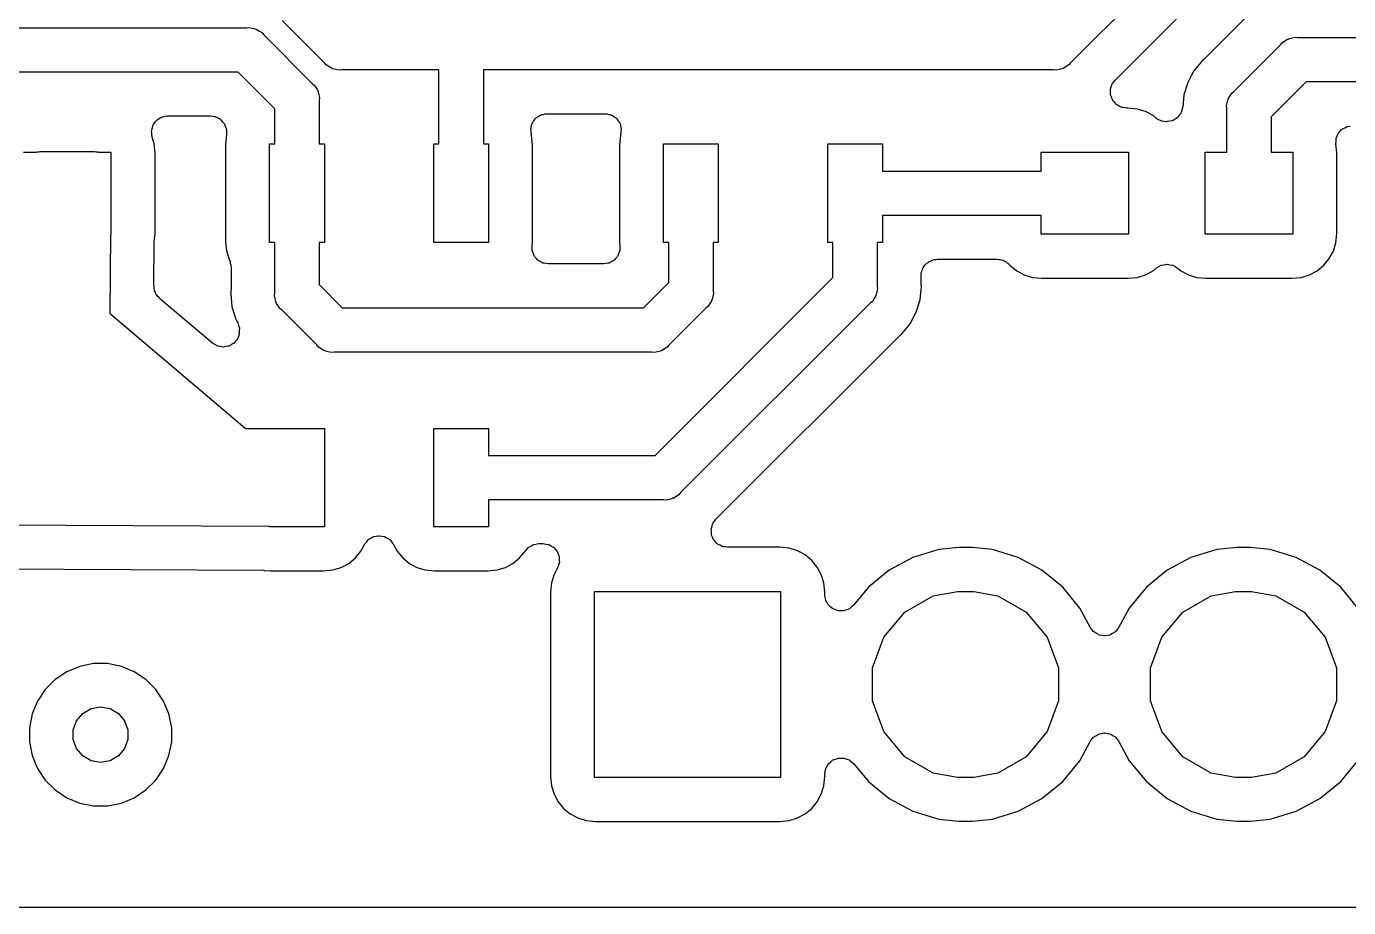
# Model space of a CAD drawing. Extents: x 91 to 190.2, y -113.9 to -59.9.
# Drawn here: x 109.03 to 121.11, y -113.13 to -105.08 of the extents above; entities that cross this region are included whole.
import ezdxf

# ---------------------------------------------------------------- set-up
doc = ezdxf.new("R2010")
doc.units = 0
doc.header["$MEASUREMENT"] = 0
doc.layers.add('BLACK', color=7, linetype='CONTINUOUS')

msp = doc.modelspace()

# ---------------------------------------------------------------- linework, layer by layer
at = {"layer": 'BLACK', "linetype": 'CONTINUOUS'}
for p, q in [((120.619, -103.358), (118.57, -105.407)), ((118.977, -105.566), (120.741, -103.802)), ((120.186, -104.98), (119.8, -105.366)), ((108.103, -105.087), (111.038, -105.087)), ((111.038, -105.087), (111.064, -105.084)), ((111.064, -105.084), (111.09, -105.091)), ((111.09, -105.091), (111.117, -105.096)), ((111.117, -105.096), (111.125, -105.101)), ((111.125, -105.101), (111.134, -105.103)), ((111.134, -105.103), (111.156, -105.118)), ((111.75, -105.407), (111.363, -105.02)), ((111.156, -105.118), (111.179, -105.132)), ((111.179, -105.132), (111.196, -105.153)), ((111.196, -105.153), (111.637, -105.594)), ((120.489, -105.243), (120.506, -105.222)), ((120.506, -105.222), (120.529, -105.208)), ((120.529, -105.208), (120.551, -105.193)), ((120.551, -105.193), (120.56, -105.191)), ((120.56, -105.191), (120.568, -105.186)), ((120.568, -105.186), (120.595, -105.181)), ((120.595, -105.181), (120.621, -105.174)), ((120.621, -105.174), (120.647, -105.177)), ((120.647, -105.177), (121.717, -105.177)), ((120.063, -105.669), (120.489, -105.243)), ((111.767, -105.428), (111.75, -105.407)), ((111.791, -105.442), (111.767, -105.428)), ((111.813, -105.457), (111.791, -105.442)), ((111.822, -105.459), (111.813, -105.457)), ((111.829, -105.464), (111.822, -105.459)), ((111.856, -105.469), (111.829, -105.464)), ((111.882, -105.476), (111.856, -105.469)), ((111.909, -105.473), (111.882, -105.476)), ((112.797, -105.473), (111.909, -105.473)), ((112.797, -105.761), (112.797, -105.473)), ((118.411, -105.473), (113.203, -105.473)), ((113.203, -105.473), (113.203, -106.15)), ((118.438, -105.476), (118.411, -105.473)), ((118.464, -105.469), (118.438, -105.476)), ((118.491, -105.464), (118.464, -105.469)), ((118.498, -105.459), (118.491, -105.464)), ((118.507, -105.457), (118.498, -105.459)), ((118.529, -105.442), (118.507, -105.457)), ((118.553, -105.428), (118.529, -105.442)), ((118.57, -105.407), (118.553, -105.428)), ((119.771, -105.39), (119.696, -105.482)), ((119.789, -105.376), (119.771, -105.39)), ((119.794, -105.37), (119.789, -105.376)), ((119.8, -105.366), (119.794, -105.37)), ((110.962, -105.493), (108.103, -105.493)), ((111.297, -105.828), (110.962, -105.493)), ((111.637, -105.594), (111.658, -105.611)), ((118.951, -105.604), (118.953, -105.597)), ((118.953, -105.597), (118.966, -105.582)), ((118.966, -105.582), (118.977, -105.566)), ((119.64, -105.587), (119.606, -105.7)), ((119.672, -105.527), (119.64, -105.587)), ((119.696, -105.482), (119.672, -105.527)), ((119.672, -105.527), (119.672, -105.527)), ((120.723, -105.583), (120.403, -105.903)), ((121.717, -105.583), (120.723, -105.583)), ((111.658, -105.611), (111.672, -105.634)), ((111.672, -105.634), (111.687, -105.656)), ((111.687, -105.656), (111.689, -105.665)), ((111.689, -105.665), (111.694, -105.673)), ((111.694, -105.673), (111.699, -105.7)), ((111.699, -105.7), (111.706, -105.726)), ((118.933, -105.659), (118.935, -105.653)), ((118.935, -105.679), (118.933, -105.659)), ((118.935, -105.646), (118.942, -105.628)), ((118.935, -105.653), (118.935, -105.646)), ((118.935, -105.698), (118.935, -105.679)), ((118.937, -105.705), (118.935, -105.698)), ((118.938, -105.711), (118.937, -105.705)), ((118.946, -105.729), (118.938, -105.711)), ((118.942, -105.628), (118.947, -105.609)), ((118.947, -105.609), (118.951, -105.604)), ((119.606, -105.7), (119.595, -105.812)), ((120.013, -105.731), (120.028, -105.709)), ((120.028, -105.709), (120.042, -105.686)), ((120.042, -105.686), (120.063, -105.669)), ((111.297, -106.15), (111.297, -105.828)), ((111.706, -105.726), (111.703, -105.752)), ((111.703, -105.752), (111.703, -106.15)), ((112.797, -106.15), (112.797, -105.761)), ((112.797, -105.761), (112.797, -105.761)), ((118.953, -105.747), (118.946, -105.729)), ((118.957, -105.752), (118.953, -105.747)), ((118.96, -105.758), (118.957, -105.752)), ((118.974, -105.772), (118.96, -105.758)), ((118.986, -105.787), (118.974, -105.772)), ((118.992, -105.791), (118.986, -105.787)), ((118.997, -105.795), (118.992, -105.791)), ((119.015, -105.803), (118.997, -105.795)), ((119.032, -105.813), (119.015, -105.803)), ((119.038, -105.814), (119.032, -105.813)), ((119.044, -105.817), (119.038, -105.814)), ((119.064, -105.819), (119.044, -105.817)), ((119.083, -105.822), (119.064, -105.819)), ((119.093, -105.822), (119.083, -105.822)), ((119.178, -105.831), (119.093, -105.822)), ((119.254, -105.854), (119.178, -105.831)), ((119.586, -105.841), (119.581, -105.862)), ((119.593, -105.821), (119.586, -105.841)), ((119.595, -105.812), (119.593, -105.816)), ((119.593, -105.816), (119.593, -105.821)), ((119.994, -105.801), (120.001, -105.775)), ((119.997, -105.827), (119.994, -105.801)), ((119.997, -106.225), (119.997, -105.827)), ((120.001, -105.775), (120.006, -105.748)), ((120.006, -105.748), (120.011, -105.74)), ((120.011, -105.74), (120.013, -105.731)), ((110.19, -105.968), (110.201, -105.955)), ((110.201, -105.955), (110.21, -105.941)), ((110.21, -105.941), (110.217, -105.935)), ((110.217, -105.935), (110.223, -105.928)), ((110.223, -105.928), (110.238, -105.92)), ((110.238, -105.92), (110.252, -105.909)), ((110.252, -105.909), (110.26, -105.907)), ((110.26, -105.907), (110.268, -105.902)), ((110.268, -105.902), (110.285, -105.899)), ((110.285, -105.899), (110.302, -105.894)), ((110.302, -105.894), (110.311, -105.895)), ((110.311, -105.895), (110.32, -105.893)), ((110.32, -105.893), (110.708, -105.893)), ((110.708, -105.893), (110.728, -105.897)), ((110.728, -105.897), (110.748, -105.899)), ((110.748, -105.899), (110.753, -105.901)), ((110.753, -105.901), (110.759, -105.902)), ((110.759, -105.902), (110.777, -105.912)), ((110.777, -105.912), (110.795, -105.921)), ((110.795, -105.921), (110.799, -105.925)), ((110.799, -105.925), (110.804, -105.928)), ((110.804, -105.928), (110.817, -105.944)), ((110.817, -105.944), (110.832, -105.959)), ((110.832, -105.959), (110.834, -105.964)), ((113.648, -105.964), (113.653, -105.957)), ((113.653, -105.957), (113.656, -105.948)), ((113.656, -105.948), (113.667, -105.935)), ((113.667, -105.935), (113.677, -105.921)), ((113.677, -105.921), (113.684, -105.915)), ((113.684, -105.915), (113.69, -105.908)), ((113.69, -105.908), (113.705, -105.9)), ((113.705, -105.9), (113.718, -105.889)), ((113.718, -105.889), (113.727, -105.887)), ((113.727, -105.887), (113.735, -105.882)), ((113.735, -105.882), (113.752, -105.879)), ((113.752, -105.879), (113.768, -105.874)), ((113.768, -105.874), (113.777, -105.875)), ((113.777, -105.875), (113.786, -105.873)), ((113.786, -105.873), (114.314, -105.873)), ((114.314, -105.873), (114.323, -105.875)), ((114.323, -105.875), (114.332, -105.874)), ((114.332, -105.874), (114.348, -105.879)), ((114.348, -105.879), (114.365, -105.882)), ((114.365, -105.882), (114.373, -105.887)), ((114.373, -105.887), (114.382, -105.889)), ((114.382, -105.889), (114.395, -105.9)), ((114.395, -105.9), (114.41, -105.908)), ((114.41, -105.908), (114.416, -105.915)), ((114.416, -105.915), (114.423, -105.921)), ((114.423, -105.921), (114.433, -105.935)), ((114.433, -105.935), (114.444, -105.948)), ((114.444, -105.948), (114.447, -105.957)), ((114.447, -105.957), (114.452, -105.964)), ((119.323, -105.891), (119.254, -105.854)), ((119.35, -105.913), (119.323, -105.891)), ((119.354, -105.915), (119.35, -105.913)), ((119.358, -105.919), (119.354, -105.915)), ((119.377, -105.928), (119.358, -105.919)), ((119.396, -105.938), (119.377, -105.928)), ((119.4, -105.939), (119.396, -105.938)), ((119.405, -105.941), (119.4, -105.939)), ((119.426, -105.943), (119.405, -105.941)), ((119.447, -105.947), (119.426, -105.943)), ((119.452, -105.946), (119.447, -105.947)), ((119.457, -105.946), (119.452, -105.946)), ((119.477, -105.941), (119.457, -105.946)), ((119.498, -105.937), (119.477, -105.941)), ((119.502, -105.935), (119.498, -105.937)), ((119.507, -105.934), (119.502, -105.935)), ((119.525, -105.922), (119.507, -105.934)), ((119.543, -105.911), (119.525, -105.922)), ((119.546, -105.907), (119.543, -105.911)), ((119.55, -105.904), (119.546, -105.907)), ((119.563, -105.887), (119.55, -105.904)), ((119.576, -105.87), (119.563, -105.887)), ((119.578, -105.866), (119.576, -105.87)), ((119.581, -105.862), (119.578, -105.866)), ((120.403, -105.903), (120.403, -106.225)), ((110.17, -106.035), (110.172, -106.026)), ((110.172, -106.052), (110.17, -106.035)), ((110.172, -106.017), (110.178, -106.001)), ((110.172, -106.026), (110.172, -106.017)), ((110.172, -106.069), (110.172, -106.052)), ((110.175, -106.078), (110.172, -106.069)), ((110.176, -106.087), (110.175, -106.078)), ((110.178, -106.001), (110.182, -105.984)), ((110.182, -105.984), (110.187, -105.977)), ((110.187, -105.977), (110.19, -105.968)), ((110.834, -105.964), (110.838, -105.968)), ((110.838, -105.968), (110.845, -105.987)), ((110.845, -105.987), (110.853, -106.006)), ((110.857, -106.058), (110.847, -106.157)), ((110.853, -106.006), (110.854, -106.012)), ((110.854, -106.012), (110.856, -106.017)), ((110.856, -106.017), (110.856, -106.038)), ((110.856, -106.038), (110.857, -106.058)), ((113.637, -106.015), (113.639, -106.006)), ((113.639, -106.032), (113.637, -106.015)), ((113.639, -105.997), (113.644, -105.981)), ((113.639, -106.006), (113.639, -105.997)), ((113.639, -106.049), (113.639, -106.032)), ((113.642, -106.058), (113.639, -106.049)), ((113.643, -106.067), (113.642, -106.058)), ((113.644, -106.072), (113.643, -106.067)), ((113.644, -105.981), (113.648, -105.964)), ((113.653, -106.157), (113.644, -106.072)), ((114.456, -106.072), (114.447, -106.157)), ((114.452, -105.964), (114.456, -105.981)), ((114.456, -105.981), (114.461, -105.997)), ((114.457, -106.067), (114.456, -106.072)), ((114.458, -106.058), (114.457, -106.067)), ((114.461, -106.049), (114.458, -106.058)), ((114.461, -105.997), (114.461, -106.006)), ((114.461, -106.006), (114.463, -106.015)), ((114.463, -106.015), (114.461, -106.032)), ((114.461, -106.032), (114.461, -106.049)), ((120.998, -106.096), (121.007, -106.077)), ((121.007, -106.077), (121.014, -106.058)), ((121.014, -106.058), (121.017, -106.054)), ((121.017, -106.054), (121.02, -106.049)), ((121.02, -106.049), (121.034, -106.034)), ((121.034, -106.034), (121.047, -106.018)), ((121.047, -106.018), (121.052, -106.015)), ((121.052, -106.015), (121.056, -106.011)), ((121.056, -106.011), (121.075, -106.002)), ((121.075, -106.002), (121.092, -105.992)), ((121.092, -105.992), (121.098, -105.991)), ((121.098, -105.991), (121.103, -105.989)), ((121.103, -105.989), (121.124, -105.987)), ((110.194, -106.147), (110.176, -106.087)), ((110.203, -106.232), (110.194, -106.147)), ((110.847, -106.157), (110.847, -107.043)), ((111.25, -107.05), (111.25, -106.15)), ((111.25, -106.15), (111.297, -106.15)), ((111.703, -106.15), (111.75, -106.15)), ((111.75, -106.15), (111.75, -107.05)), ((112.75, -107.05), (112.75, -106.15)), ((112.75, -106.15), (112.797, -106.15)), ((113.203, -106.15), (113.25, -106.15)), ((113.25, -106.15), (113.25, -107.05)), ((113.653, -107.043), (113.653, -106.157)), ((114.447, -106.157), (114.447, -107.043)), ((114.85, -107.05), (114.85, -106.15)), ((114.85, -106.15), (115.35, -106.15)), ((115.35, -106.15), (115.35, -107.05)), ((116.35, -107.05), (116.35, -106.15)), ((116.35, -106.15), (116.85, -106.15)), ((116.85, -106.15), (116.85, -106.397)), ((120.994, -106.148), (120.996, -106.128)), ((121.003, -106.232), (120.994, -106.148)), ((120.996, -106.107), (120.998, -106.102)), ((120.996, -106.128), (120.996, -106.107)), ((120.998, -106.102), (120.998, -106.096)), ((109, -106.225), (109.116, -106.225)), ((109.116, -106.225), (109.124, -106.222)), ((109.124, -106.222), (109.137, -106.222)), ((109.137, -106.222), (109.15, -106.22)), ((109.15, -106.22), (109.649, -106.22)), ((109.649, -106.22), (109.662, -106.222)), ((109.662, -106.222), (109.676, -106.222)), ((109.676, -106.222), (109.683, -106.225)), ((109.683, -106.225), (109.8, -106.225)), ((109.8, -106.225), (109.8, -106.975)), ((110.203, -106.968), (110.203, -106.232)), ((118.3, -106.397), (118.3, -106.225)), ((118.3, -106.225), (119.1, -106.225)), ((119.1, -106.225), (119.1, -106.975)), ((119.8, -106.975), (119.8, -106.225)), ((119.8, -106.225), (119.997, -106.225)), ((120.403, -106.225), (120.6, -106.225)), ((120.6, -106.225), (120.6, -106.975)), ((121.003, -106.968), (121.003, -106.232)), ((116.85, -106.397), (118.3, -106.397)), ((118.3, -106.803), (116.85, -106.803)), ((116.85, -106.803), (116.85, -107.05)), ((118.3, -106.975), (118.3, -106.803)), ((109.795, -106.975), (109.79, -107.693)), ((109.8, -106.975), (109.795, -106.975)), ((110.195, -107.045), (110.203, -106.968)), ((110.196, -107.052), (110.195, -107.045)), ((110.847, -107.043), (110.856, -107.128)), ((111.297, -107.05), (111.25, -107.05)), ((111.297, -107.511), (111.297, -107.05)), ((111.75, -107.05), (111.703, -107.05)), ((111.703, -107.05), (111.703, -107.436)), ((113.25, -107.05), (112.75, -107.05)), ((113.649, -107.082), (113.653, -107.043)), ((114.447, -107.043), (114.451, -107.082)), ((114.897, -107.05), (114.85, -107.05)), ((114.897, -107.416), (114.897, -107.05)), ((115.35, -107.05), (115.303, -107.05)), ((115.303, -107.05), (115.303, -107.491)), ((116.397, -107.05), (116.35, -107.05)), ((116.397, -107.372), (116.397, -107.05)), ((116.85, -107.05), (116.803, -107.05)), ((116.803, -107.05), (116.803, -107.448)), ((119.1, -106.975), (118.3, -106.975)), ((120.6, -106.975), (119.8, -106.975)), ((120.994, -107.053), (121.003, -106.968)), ((110.192, -107.445), (110.194, -107.058)), ((110.194, -107.058), (110.196, -107.052)), ((110.856, -107.128), (110.879, -107.204)), ((113.65, -107.102), (113.649, -107.082)), ((113.65, -107.123), (113.65, -107.102)), ((113.652, -107.128), (113.65, -107.123)), ((113.653, -107.134), (113.652, -107.128)), ((113.661, -107.153), (113.653, -107.134)), ((113.668, -107.172), (113.661, -107.153)), ((114.439, -107.153), (114.432, -107.172)), ((114.447, -107.134), (114.439, -107.153)), ((114.448, -107.128), (114.447, -107.134)), ((114.45, -107.123), (114.448, -107.128)), ((114.451, -107.082), (114.45, -107.102)), ((114.45, -107.102), (114.45, -107.123)), ((120.934, -107.198), (120.971, -107.129)), ((120.971, -107.129), (120.994, -107.053)), ((110.879, -107.204), (110.879, -107.205)), ((110.879, -107.205), (110.882, -107.215)), ((110.882, -107.215), (110.888, -107.224)), ((110.888, -107.224), (110.89, -107.239)), ((110.89, -107.239), (110.895, -107.254)), ((110.895, -107.254), (110.895, -107.265)), ((110.895, -107.265), (110.897, -107.275)), ((110.897, -107.275), (110.897, -107.483)), ((113.672, -107.176), (113.668, -107.172)), ((113.674, -107.181), (113.672, -107.176)), ((113.689, -107.196), (113.674, -107.181)), ((113.702, -107.212), (113.689, -107.196)), ((113.707, -107.215), (113.702, -107.212)), ((113.711, -107.219), (113.707, -107.215)), ((113.729, -107.228), (113.711, -107.219)), ((113.747, -107.238), (113.729, -107.228)), ((113.752, -107.239), (113.747, -107.238)), ((113.758, -107.241), (113.752, -107.239)), ((113.778, -107.243), (113.758, -107.241)), ((113.798, -107.247), (113.778, -107.243)), ((114.302, -107.247), (113.798, -107.247)), ((114.322, -107.243), (114.302, -107.247)), ((114.342, -107.241), (114.322, -107.243)), ((114.348, -107.239), (114.342, -107.241)), ((114.353, -107.238), (114.348, -107.239)), ((114.371, -107.228), (114.353, -107.238)), ((114.389, -107.219), (114.371, -107.228)), ((114.393, -107.215), (114.389, -107.219)), ((114.398, -107.212), (114.393, -107.215)), ((114.411, -107.196), (114.398, -107.212)), ((114.426, -107.181), (114.411, -107.196)), ((114.428, -107.176), (114.426, -107.181)), ((114.432, -107.172), (114.428, -107.176)), ((117.212, -107.302), (117.219, -107.291)), ((117.219, -107.291), (117.223, -107.278)), ((117.223, -107.278), (117.232, -107.268)), ((117.232, -107.268), (117.238, -107.257)), ((117.238, -107.257), (117.248, -107.248)), ((117.248, -107.248), (117.257, -107.238)), ((117.257, -107.238), (117.268, -107.232)), ((117.268, -107.232), (117.278, -107.223)), ((117.278, -107.223), (117.291, -107.219)), ((117.291, -107.219), (117.302, -107.212)), ((117.302, -107.212), (117.315, -107.21)), ((117.315, -107.21), (117.327, -107.205)), ((117.327, -107.205), (117.34, -107.205)), ((117.34, -107.205), (117.353, -107.203)), ((117.353, -107.203), (117.899, -107.203)), ((117.899, -107.203), (117.913, -107.206)), ((117.913, -107.206), (117.927, -107.206)), ((117.927, -107.206), (117.938, -107.21)), ((117.938, -107.21), (117.95, -107.212)), ((117.95, -107.212), (117.962, -107.219)), ((117.962, -107.219), (117.975, -107.224)), ((117.975, -107.224), (117.985, -107.232)), ((117.985, -107.232), (117.995, -107.238)), ((117.995, -107.238), (118.004, -107.249)), ((118.004, -107.249), (118.015, -107.258)), ((118.015, -107.258), (118.016, -107.259)), ((118.016, -107.259), (118.077, -107.309)), ((119.323, -107.309), (119.355, -107.283)), ((119.355, -107.283), (119.376, -107.271)), ((119.376, -107.271), (119.397, -107.259)), ((119.397, -107.259), (119.399, -107.259)), ((119.399, -107.259), (119.4, -107.258)), ((119.4, -107.258), (119.424, -107.254)), ((119.424, -107.254), (119.448, -107.249)), ((119.448, -107.249), (119.45, -107.25)), ((119.45, -107.25), (119.452, -107.249)), ((119.452, -107.249), (119.476, -107.254)), ((119.476, -107.254), (119.5, -107.258)), ((119.5, -107.258), (119.501, -107.259)), ((119.501, -107.259), (119.503, -107.259)), ((119.503, -107.259), (119.524, -107.271)), ((119.524, -107.271), (119.545, -107.283)), ((119.545, -107.283), (119.577, -107.309)), ((120.823, -107.309), (120.884, -107.259)), ((120.884, -107.259), (120.934, -107.198)), ((114.772, -108.997), (116.397, -107.372)), ((117.203, -107.353), (117.205, -107.34)), ((117.203, -107.419), (117.203, -107.353)), ((117.205, -107.327), (117.21, -107.315)), ((117.205, -107.34), (117.205, -107.327)), ((117.21, -107.315), (117.212, -107.302)), ((118.077, -107.309), (118.146, -107.346)), ((118.146, -107.346), (118.222, -107.369)), ((118.222, -107.369), (118.307, -107.378)), ((118.307, -107.378), (119.093, -107.378)), ((119.093, -107.378), (119.178, -107.369)), ((119.178, -107.369), (119.254, -107.346)), ((119.254, -107.346), (119.323, -107.309)), ((119.577, -107.309), (119.646, -107.346)), ((119.646, -107.346), (119.722, -107.369)), ((119.722, -107.369), (119.807, -107.378)), ((119.807, -107.378), (120.593, -107.378)), ((120.593, -107.378), (120.678, -107.369)), ((120.678, -107.369), (120.754, -107.346)), ((120.754, -107.346), (120.823, -107.309)), ((110.194, -107.459), (110.192, -107.445)), ((110.194, -107.472), (110.194, -107.459)), ((110.198, -107.484), (110.194, -107.472)), ((110.2, -107.497), (110.198, -107.484)), ((110.207, -107.508), (110.2, -107.497)), ((110.211, -107.521), (110.207, -107.508)), ((110.22, -107.531), (110.211, -107.521)), ((110.226, -107.542), (110.22, -107.531)), ((110.896, -107.498), (110.894, -107.52)), ((110.894, -107.52), (110.906, -107.638)), ((110.897, -107.483), (110.896, -107.49)), ((110.896, -107.49), (110.896, -107.498)), ((111.294, -107.538), (111.297, -107.511)), ((111.703, -107.436), (111.914, -107.647)), ((114.666, -107.647), (114.897, -107.416)), ((115.306, -107.518), (115.299, -107.544)), ((115.303, -107.491), (115.306, -107.518)), ((116.794, -107.527), (116.789, -107.535)), ((116.799, -107.5), (116.794, -107.527)), ((116.806, -107.474), (116.799, -107.5)), ((116.803, -107.448), (116.806, -107.474)), ((117.194, -107.575), (117.204, -107.479)), ((117.204, -107.427), (117.203, -107.419)), ((117.204, -107.434), (117.204, -107.427)), ((117.206, -107.456), (117.204, -107.434)), ((117.204, -107.479), (117.206, -107.456)), ((110.236, -107.551), (110.226, -107.542)), ((110.245, -107.561), (110.236, -107.551)), ((110.729, -107.971), (110.245, -107.561)), ((110.906, -107.638), (110.94, -107.752)), ((111.301, -107.564), (111.294, -107.538)), ((111.306, -107.591), (111.301, -107.564)), ((111.311, -107.598), (111.306, -107.591)), ((111.313, -107.607), (111.311, -107.598)), ((111.328, -107.629), (111.313, -107.607)), ((111.342, -107.653), (111.328, -107.629)), ((111.363, -107.67), (111.342, -107.653)), ((111.914, -107.647), (114.666, -107.647)), ((115.237, -107.65), (114.9, -107.987)), ((116.737, -107.606), (115.006, -109.337)), ((115.258, -107.633), (115.237, -107.65)), ((115.272, -107.609), (115.258, -107.633)), ((115.287, -107.587), (115.272, -107.609)), ((115.289, -107.578), (115.287, -107.587)), ((115.294, -107.571), (115.289, -107.578)), ((115.299, -107.544), (115.294, -107.571)), ((116.758, -107.589), (116.737, -107.606)), ((116.772, -107.566), (116.758, -107.589)), ((116.787, -107.544), (116.772, -107.566)), ((116.789, -107.535), (116.787, -107.544)), ((117.16, -107.688), (117.194, -107.575)), ((109.79, -107.693), (109.791, -107.698)), ((109.791, -107.698), (109.798, -107.707)), ((109.798, -107.707), (111.024, -108.745)), ((110.94, -107.752), (110.947, -107.764)), ((110.947, -107.764), (110.958, -107.786)), ((111.68, -107.987), (111.363, -107.67)), ((117.104, -107.793), (117.16, -107.688)), ((110.958, -107.786), (110.965, -107.808)), ((110.973, -107.887), (110.964, -107.909)), ((110.965, -107.808), (110.974, -107.831)), ((110.974, -107.835), (110.973, -107.859)), ((110.973, -107.859), (110.973, -107.883)), ((110.973, -107.883), (110.973, -107.885)), ((110.973, -107.885), (110.973, -107.887)), ((110.974, -107.831), (110.974, -107.833)), ((110.974, -107.833), (110.974, -107.835)), ((117.011, -107.899), (117.029, -107.885)), ((117.029, -107.885), (117.104, -107.793)), ((110.749, -107.983), (110.729, -107.971)), ((110.77, -107.996), (110.749, -107.983)), ((110.772, -107.996), (110.77, -107.996)), ((110.774, -107.997), (110.772, -107.996)), ((110.797, -108.001), (110.774, -107.997)), ((110.821, -108.006), (110.797, -108.001)), ((110.823, -108.006), (110.821, -108.006)), ((110.825, -108.006), (110.823, -108.006)), ((110.849, -108.002), (110.825, -108.006)), ((110.872, -107.999), (110.849, -108.002)), ((110.874, -107.998), (110.872, -107.999)), ((110.876, -107.998), (110.874, -107.998)), ((110.897, -107.986), (110.876, -107.998)), ((110.918, -107.974), (110.897, -107.986)), ((110.92, -107.973), (110.918, -107.974)), ((110.922, -107.972), (110.92, -107.973)), ((110.937, -107.953), (110.922, -107.972)), ((110.953, -107.936), (110.937, -107.953)), ((110.954, -107.934), (110.953, -107.936)), ((110.955, -107.932), (110.954, -107.934)), ((110.964, -107.909), (110.955, -107.932)), ((111.697, -108.008), (111.68, -107.987)), ((111.721, -108.022), (111.697, -108.008)), ((114.883, -108.008), (114.859, -108.022)), ((114.9, -107.987), (114.883, -108.008)), ((115.328, -109.581), (117, -107.909)), ((117, -107.909), (117.006, -107.905)), ((117.006, -107.905), (117.011, -107.899)), ((111.743, -108.037), (111.721, -108.022)), ((111.752, -108.039), (111.743, -108.037)), ((111.759, -108.044), (111.752, -108.039)), ((111.786, -108.049), (111.759, -108.044)), ((111.812, -108.056), (111.786, -108.049)), ((111.839, -108.053), (111.812, -108.056)), ((114.741, -108.053), (111.839, -108.053)), ((114.768, -108.056), (114.741, -108.053)), ((114.794, -108.049), (114.768, -108.056)), ((114.821, -108.044), (114.794, -108.049)), ((114.828, -108.039), (114.821, -108.044)), ((114.837, -108.037), (114.828, -108.039)), ((114.859, -108.022), (114.837, -108.037)), ((111.024, -108.745), (111.03, -108.749)), ((111.03, -108.749), (111.033, -108.75)), ((111.033, -108.75), (111.034, -108.75)), ((111.034, -108.75), (111.75, -108.75)), ((111.75, -108.75), (111.75, -109.65)), ((112.75, -109.65), (112.75, -108.75)), ((112.75, -108.75), (113.25, -108.75)), ((113.25, -108.75), (113.25, -108.997)), ((113.25, -108.997), (114.772, -108.997)), ((115.006, -109.337), (114.989, -109.358)), ((114.848, -109.403), (113.25, -109.403)), ((113.25, -109.403), (113.25, -109.65)), ((114.874, -109.406), (114.848, -109.403)), ((114.9, -109.399), (114.874, -109.406)), ((114.927, -109.394), (114.9, -109.399)), ((114.935, -109.389), (114.927, -109.394)), ((114.944, -109.387), (114.935, -109.389)), ((114.966, -109.372), (114.944, -109.387)), ((114.989, -109.358), (114.966, -109.372)), ((115.317, -109.597), (115.328, -109.581)), ((111.25, -109.647), (107.352, -109.626)), ((111.25, -109.65), (111.25, -109.647)), ((111.75, -109.65), (111.25, -109.65)), ((113.25, -109.65), (112.75, -109.65)), ((115.285, -109.674), (115.287, -109.668)), ((115.287, -109.694), (115.285, -109.674)), ((115.287, -109.661), (115.293, -109.643)), ((115.287, -109.668), (115.287, -109.661)), ((115.287, -109.713), (115.287, -109.694)), ((115.293, -109.643), (115.298, -109.624)), ((115.298, -109.624), (115.302, -109.619)), ((115.302, -109.619), (115.304, -109.612)), ((115.304, -109.612), (115.317, -109.597)), ((112.084, -109.873), (112.118, -109.811)), ((112.118, -109.811), (112.121, -109.807)), ((112.121, -109.807), (112.123, -109.802)), ((112.123, -109.802), (112.137, -109.786)), ((112.137, -109.786), (112.15, -109.77)), ((112.15, -109.77), (112.154, -109.767)), ((112.154, -109.767), (112.157, -109.763)), ((112.157, -109.763), (112.176, -109.753)), ((112.176, -109.753), (112.194, -109.742)), ((112.194, -109.742), (112.199, -109.741)), ((112.199, -109.741), (112.203, -109.739)), ((112.203, -109.739), (112.224, -109.736)), ((112.224, -109.736), (112.245, -109.731)), ((112.245, -109.731), (112.25, -109.732)), ((112.25, -109.732), (112.255, -109.731)), ((112.255, -109.731), (112.276, -109.736)), ((112.276, -109.736), (112.297, -109.739)), ((112.297, -109.739), (112.301, -109.741)), ((112.301, -109.741), (112.306, -109.742)), ((112.306, -109.742), (112.324, -109.753)), ((112.324, -109.753), (112.343, -109.763)), ((112.343, -109.763), (112.346, -109.767)), ((112.346, -109.767), (112.35, -109.77)), ((112.35, -109.77), (112.363, -109.786)), ((112.363, -109.786), (112.377, -109.802)), ((112.377, -109.802), (112.379, -109.807)), ((112.379, -109.807), (112.382, -109.811)), ((112.382, -109.811), (112.416, -109.873)), ((113.615, -109.838), (113.636, -109.826)), ((113.636, -109.826), (113.656, -109.814)), ((113.656, -109.814), (113.658, -109.813)), ((113.658, -109.813), (113.66, -109.812)), ((113.66, -109.812), (113.684, -109.808)), ((113.684, -109.808), (113.707, -109.803)), ((113.707, -109.803), (113.709, -109.804)), ((113.709, -109.804), (113.712, -109.803)), ((113.712, -109.803), (113.75, -109.803)), ((113.75, -109.803), (113.773, -109.807)), ((113.773, -109.807), (113.796, -109.811)), ((113.796, -109.811), (113.799, -109.812)), ((113.799, -109.812), (113.801, -109.812)), ((113.801, -109.812), (113.821, -109.824)), ((113.821, -109.824), (113.842, -109.835)), ((115.289, -109.72), (115.287, -109.713)), ((115.289, -109.726), (115.289, -109.72)), ((115.298, -109.744), (115.289, -109.726)), ((115.304, -109.762), (115.298, -109.744)), ((115.309, -109.767), (115.304, -109.762)), ((115.311, -109.773), (115.309, -109.767)), ((115.325, -109.787), (115.311, -109.773)), ((115.338, -109.802), (115.325, -109.787)), ((115.344, -109.806), (115.338, -109.802)), ((115.348, -109.81), (115.344, -109.806)), ((115.366, -109.818), (115.348, -109.81)), ((115.383, -109.828), (115.366, -109.818)), ((115.389, -109.829), (115.383, -109.828)), ((115.395, -109.832), (115.389, -109.829)), ((111.973, -109.984), (112.034, -109.934)), ((112.034, -109.934), (112.084, -109.873)), ((112.416, -109.873), (112.466, -109.934)), ((112.466, -109.934), (112.527, -109.984)), ((113.473, -109.984), (113.534, -109.934)), ((113.534, -109.934), (113.594, -109.862)), ((113.594, -109.862), (113.599, -109.857)), ((113.599, -109.857), (113.611, -109.842)), ((113.611, -109.842), (113.614, -109.84)), ((113.614, -109.84), (113.615, -109.838)), ((113.842, -109.835), (113.844, -109.837)), ((113.844, -109.837), (113.846, -109.838)), ((113.846, -109.838), (113.861, -109.856)), ((113.861, -109.856), (113.877, -109.874)), ((113.877, -109.874), (113.878, -109.876)), ((113.878, -109.876), (113.88, -109.878)), ((113.88, -109.878), (113.888, -109.9)), ((113.888, -109.9), (113.896, -109.922)), ((113.896, -109.922), (113.897, -109.925)), ((113.897, -109.925), (113.897, -109.927)), ((113.897, -109.927), (113.897, -109.951)), ((115.415, -109.834), (115.395, -109.832)), ((115.434, -109.837), (115.415, -109.834)), ((115.913, -109.837), (115.434, -109.837)), ((115.998, -109.846), (115.913, -109.837)), ((116.074, -109.869), (115.998, -109.846)), ((116.143, -109.906), (116.074, -109.869)), ((116.204, -109.956), (116.143, -109.906)), ((117.129, -109.93), (116.912, -110.046)), ((117.365, -109.858), (117.129, -109.93)), ((117.549, -109.84), (117.365, -109.858)), ((117.671, -109.84), (117.549, -109.84)), ((117.855, -109.858), (117.671, -109.84)), ((118.091, -109.93), (117.855, -109.858)), ((118.308, -110.046), (118.091, -109.93)), ((119.669, -109.93), (119.452, -110.046)), ((119.905, -109.858), (119.669, -109.93)), ((120.089, -109.84), (119.905, -109.858)), ((120.211, -109.84), (120.089, -109.84)), ((120.395, -109.858), (120.211, -109.84)), ((120.631, -109.93), (120.395, -109.858)), ((120.848, -110.046), (120.631, -109.93)), ((108.129, -110.03), (111.193, -110.047)), ((111.193, -110.047), (111.199, -110.048)), ((111.199, -110.048), (111.206, -110.048)), ((111.206, -110.048), (111.257, -110.053)), ((111.257, -110.053), (111.743, -110.053)), ((111.743, -110.053), (111.828, -110.044)), ((111.828, -110.044), (111.904, -110.021)), ((111.904, -110.021), (111.973, -109.984)), ((112.527, -109.984), (112.596, -110.021)), ((112.596, -110.021), (112.672, -110.044)), ((112.672, -110.044), (112.757, -110.053)), ((112.757, -110.053), (113.243, -110.053)), ((113.243, -110.053), (113.328, -110.044)), ((113.328, -110.044), (113.404, -110.021)), ((113.404, -110.021), (113.473, -109.984)), ((113.882, -110.024), (113.849, -110.086)), ((113.889, -110.001), (113.882, -110.024)), ((113.897, -109.979), (113.889, -110.001)), ((113.897, -109.951), (113.898, -109.974)), ((113.898, -109.974), (113.897, -109.977)), ((113.897, -109.977), (113.897, -109.979)), ((116.254, -110.017), (116.204, -109.956)), ((116.291, -110.086), (116.254, -110.017)), ((116.912, -110.046), (116.722, -110.202)), ((118.498, -110.202), (118.308, -110.046)), ((119.452, -110.046), (119.262, -110.202)), ((121.038, -110.202), (120.848, -110.046)), ((113.826, -110.162), (113.817, -110.247)), ((113.849, -110.086), (113.826, -110.162)), ((116.314, -110.162), (116.291, -110.086)), ((116.323, -110.247), (116.314, -110.162)), ((113.817, -110.247), (113.817, -111.933)), ((114.22, -111.94), (114.22, -110.24)), ((114.22, -110.24), (115.92, -110.24)), ((115.92, -110.24), (115.92, -111.94)), ((116.323, -110.269), (116.323, -110.247)), ((116.323, -110.27), (116.323, -110.269)), ((116.323, -110.271), (116.323, -110.27)), ((116.327, -110.295), (116.323, -110.271)), ((116.332, -110.32), (116.327, -110.295)), ((116.722, -110.202), (116.589, -110.364)), ((117.055, -110.429), (117.315, -110.279)), ((117.315, -110.279), (117.536, -110.24)), ((117.536, -110.24), (117.684, -110.24)), ((117.684, -110.24), (117.905, -110.279)), ((117.905, -110.279), (118.165, -110.429)), ((118.654, -110.392), (118.498, -110.202)), ((119.262, -110.202), (119.106, -110.392)), ((119.595, -110.429), (119.855, -110.279)), ((119.855, -110.279), (120.076, -110.24)), ((120.076, -110.24), (120.224, -110.24)), ((120.224, -110.24), (120.445, -110.279)), ((120.445, -110.279), (120.705, -110.429)), ((121.194, -110.392), (121.038, -110.202)), ((116.332, -110.321), (116.332, -110.32)), ((116.332, -110.322), (116.332, -110.321)), ((116.345, -110.344), (116.332, -110.322)), ((116.358, -110.365), (116.345, -110.344)), ((116.358, -110.366), (116.358, -110.365)), ((116.359, -110.367), (116.358, -110.366)), ((116.378, -110.383), (116.359, -110.367)), ((116.398, -110.399), (116.378, -110.383)), ((116.399, -110.4), (116.398, -110.399)), ((116.398, -110.399), (116.398, -110.399)), ((116.423, -110.408), (116.399, -110.4)), ((116.447, -110.417), (116.423, -110.408)), ((116.448, -110.417), (116.447, -110.417)), ((116.447, -110.417), (116.447, -110.417)), ((116.473, -110.417), (116.448, -110.417)), ((116.499, -110.417), (116.473, -110.417)), ((116.5, -110.416), (116.499, -110.416)), ((116.499, -110.416), (116.499, -110.417)), ((116.524, -110.408), (116.5, -110.416)), ((116.548, -110.399), (116.524, -110.408)), ((116.549, -110.398), (116.548, -110.398)), ((116.548, -110.398), (116.548, -110.399)), ((116.568, -110.382), (116.549, -110.398)), ((116.588, -110.365), (116.568, -110.382)), ((116.589, -110.364), (116.588, -110.365)), ((116.588, -110.365), (116.588, -110.365)), ((116.863, -110.658), (117.055, -110.429)), ((118.165, -110.429), (118.357, -110.658)), ((118.748, -110.567), (118.654, -110.392)), ((119.106, -110.392), (119.012, -110.567)), ((119.403, -110.658), (119.595, -110.429)), ((120.705, -110.429), (120.897, -110.658)), ((116.76, -110.94), (116.863, -110.658)), ((118.357, -110.658), (118.46, -110.94)), ((118.751, -110.571), (118.748, -110.567)), ((118.753, -110.575), (118.751, -110.571)), ((118.767, -110.591), (118.753, -110.575)), ((118.78, -110.608), (118.767, -110.591)), ((118.784, -110.61), (118.78, -110.608)), ((118.787, -110.614), (118.784, -110.61)), ((118.806, -110.624), (118.787, -110.614)), ((118.824, -110.635), (118.806, -110.624)), ((118.829, -110.636), (118.824, -110.635)), ((118.833, -110.639), (118.829, -110.636)), ((118.854, -110.642), (118.833, -110.639)), ((118.875, -110.646), (118.854, -110.642)), ((118.88, -110.645), (118.875, -110.646)), ((118.885, -110.646), (118.88, -110.645)), ((118.906, -110.642), (118.885, -110.646)), ((118.927, -110.639), (118.906, -110.642)), ((118.931, -110.636), (118.927, -110.639)), ((118.936, -110.635), (118.931, -110.636)), ((118.954, -110.624), (118.936, -110.635)), ((118.973, -110.614), (118.954, -110.624)), ((118.976, -110.61), (118.973, -110.614)), ((118.98, -110.608), (118.976, -110.61)), ((118.993, -110.591), (118.98, -110.608)), ((119.007, -110.575), (118.993, -110.591)), ((119.009, -110.571), (119.007, -110.575)), ((119.012, -110.567), (119.009, -110.571)), ((119.3, -110.94), (119.403, -110.658)), ((120.897, -110.658), (121, -110.94)), ((109.641, -110.9), (109.515, -110.925)), ((109.769, -110.9), (109.641, -110.9)), ((109.895, -110.925), (109.769, -110.9)), ((109.397, -110.974), (109.291, -111.045)), ((109.515, -110.925), (109.397, -110.974)), ((110.013, -110.974), (109.895, -110.925)), ((110.119, -111.045), (110.013, -110.974)), ((116.76, -111.24), (116.76, -110.94)), ((118.46, -110.94), (118.46, -111.24)), ((119.3, -111.24), (119.3, -110.94)), ((121, -110.94), (121, -111.24)), ((109.2, -111.136), (109.129, -111.242)), ((109.291, -111.045), (109.2, -111.136)), ((110.21, -111.136), (110.119, -111.045)), ((110.281, -111.242), (110.21, -111.136)), ((109.129, -111.242), (109.08, -111.36)), ((110.33, -111.36), (110.281, -111.242)), ((116.863, -111.522), (116.76, -111.24)), ((118.46, -111.24), (118.357, -111.522)), ((119.403, -111.522), (119.3, -111.24)), ((121, -111.24), (120.897, -111.522)), ((109.08, -111.36), (109.055, -111.486)), ((109.485, -111.423), (109.542, -111.356)), ((109.542, -111.356), (109.618, -111.311)), ((109.618, -111.311), (109.705, -111.296)), ((109.705, -111.296), (109.792, -111.311)), ((109.792, -111.311), (109.868, -111.356)), ((109.868, -111.356), (109.925, -111.423)), ((110.355, -111.486), (110.33, -111.36)), ((109.055, -111.486), (109.055, -111.614)), ((109.455, -111.506), (109.485, -111.423)), ((109.455, -111.594), (109.455, -111.506)), ((109.925, -111.423), (109.955, -111.506)), ((109.955, -111.506), (109.955, -111.594)), ((110.355, -111.614), (110.355, -111.486)), ((109.055, -111.614), (109.08, -111.74)), ((109.485, -111.677), (109.455, -111.594)), ((109.955, -111.594), (109.925, -111.677)), ((110.33, -111.74), (110.355, -111.614)), ((117.055, -111.751), (116.863, -111.522)), ((118.357, -111.522), (118.165, -111.751)), ((118.654, -111.788), (118.748, -111.613)), ((118.748, -111.613), (118.751, -111.609)), ((118.751, -111.609), (118.753, -111.605)), ((118.753, -111.605), (118.767, -111.589)), ((118.767, -111.589), (118.78, -111.572)), ((118.78, -111.572), (118.784, -111.57)), ((118.784, -111.57), (118.787, -111.566)), ((118.787, -111.566), (118.806, -111.556)), ((118.806, -111.556), (118.824, -111.545)), ((118.824, -111.545), (118.829, -111.544)), ((118.829, -111.544), (118.833, -111.541)), ((118.833, -111.541), (118.854, -111.538)), ((118.854, -111.538), (118.875, -111.534)), ((118.875, -111.534), (118.88, -111.535)), ((118.88, -111.535), (118.885, -111.534)), ((118.885, -111.534), (118.906, -111.538)), ((118.906, -111.538), (118.927, -111.541)), ((118.927, -111.541), (118.931, -111.544)), ((118.931, -111.544), (118.936, -111.545)), ((118.936, -111.545), (118.954, -111.556)), ((118.954, -111.556), (118.973, -111.566)), ((118.973, -111.566), (118.976, -111.57)), ((118.976, -111.57), (118.98, -111.572)), ((118.98, -111.572), (118.993, -111.589)), ((118.993, -111.589), (119.007, -111.605)), ((119.007, -111.605), (119.009, -111.609)), ((119.009, -111.609), (119.012, -111.613)), ((119.012, -111.613), (119.106, -111.788)), ((119.595, -111.751), (119.403, -111.522)), ((120.897, -111.522), (120.705, -111.751)), ((109.08, -111.74), (109.129, -111.858)), ((109.542, -111.744), (109.485, -111.677)), ((109.618, -111.789), (109.542, -111.744)), ((109.868, -111.744), (109.792, -111.789)), ((109.925, -111.677), (109.868, -111.744)), ((110.281, -111.858), (110.33, -111.74)), ((116.423, -111.772), (116.447, -111.763)), ((116.447, -111.763), (116.447, -111.763)), ((116.447, -111.763), (116.448, -111.763)), ((116.448, -111.763), (116.473, -111.763)), ((116.473, -111.763), (116.499, -111.763)), ((116.499, -111.763), (116.499, -111.764)), ((117.315, -111.901), (117.055, -111.751)), ((118.165, -111.751), (117.905, -111.901)), ((119.855, -111.901), (119.595, -111.751)), ((120.705, -111.751), (120.445, -111.901)), ((109.129, -111.858), (109.2, -111.964)), ((109.705, -111.804), (109.618, -111.789)), ((109.792, -111.789), (109.705, -111.804)), ((110.21, -111.964), (110.281, -111.858)), ((116.327, -111.885), (116.332, -111.86)), ((116.332, -111.858), (116.345, -111.836)), ((116.332, -111.859), (116.332, -111.858)), ((116.332, -111.86), (116.332, -111.859)), ((116.345, -111.836), (116.358, -111.815)), ((116.358, -111.814), (116.359, -111.813)), ((116.358, -111.815), (116.358, -111.814)), ((116.359, -111.813), (116.378, -111.797)), ((116.378, -111.797), (116.398, -111.781)), ((116.398, -111.781), (116.399, -111.78)), ((116.398, -111.781), (116.398, -111.781)), ((116.399, -111.78), (116.423, -111.772)), ((116.499, -111.764), (116.5, -111.764)), ((116.5, -111.764), (116.524, -111.772)), ((116.524, -111.772), (116.548, -111.781)), ((116.548, -111.781), (116.548, -111.782)), ((116.548, -111.782), (116.549, -111.782)), ((116.549, -111.782), (116.568, -111.798)), ((116.568, -111.798), (116.588, -111.815)), ((116.588, -111.815), (116.588, -111.815)), ((116.588, -111.815), (116.589, -111.816)), ((116.589, -111.816), (116.722, -111.978)), ((118.498, -111.978), (118.654, -111.788)), ((119.106, -111.788), (119.262, -111.978)), ((121.038, -111.978), (121.194, -111.788)), ((109.2, -111.964), (109.291, -112.055)), ((110.119, -112.055), (110.21, -111.964)), ((113.817, -111.933), (113.826, -112.018)), ((115.92, -111.94), (114.22, -111.94)), ((116.314, -112.018), (116.323, -111.933)), ((116.323, -111.909), (116.327, -111.885)), ((116.323, -111.91), (116.323, -111.909)), ((116.323, -111.911), (116.323, -111.91)), ((116.323, -111.933), (116.323, -111.911)), ((116.722, -111.978), (116.912, -112.134)), ((117.536, -111.94), (117.315, -111.901)), ((117.684, -111.94), (117.536, -111.94)), ((117.905, -111.901), (117.684, -111.94)), ((118.308, -112.134), (118.498, -111.978)), ((119.262, -111.978), (119.452, -112.134)), ((120.076, -111.94), (119.855, -111.901)), ((120.224, -111.94), (120.076, -111.94)), ((120.445, -111.901), (120.224, -111.94)), ((120.848, -112.134), (121.038, -111.978)), ((109.291, -112.055), (109.397, -112.126)), ((110.013, -112.126), (110.119, -112.055)), ((113.826, -112.018), (113.849, -112.094)), ((113.849, -112.094), (113.886, -112.163)), ((116.254, -112.163), (116.291, -112.094)), ((116.291, -112.094), (116.314, -112.018)), ((109.397, -112.126), (109.515, -112.175)), ((109.515, -112.175), (109.641, -112.2)), ((109.641, -112.2), (109.769, -112.2)), ((109.769, -112.2), (109.895, -112.175)), ((109.895, -112.175), (110.013, -112.126)), ((113.886, -112.163), (113.936, -112.224)), ((113.936, -112.224), (113.997, -112.274)), ((116.143, -112.274), (116.204, -112.224)), ((116.204, -112.224), (116.254, -112.163)), ((116.912, -112.134), (117.129, -112.25)), ((118.091, -112.25), (118.308, -112.134)), ((119.452, -112.134), (119.669, -112.25)), ((120.631, -112.25), (120.848, -112.134)), ((113.997, -112.274), (114.066, -112.311)), ((114.066, -112.311), (114.142, -112.334)), ((114.142, -112.334), (114.227, -112.343)), ((114.227, -112.343), (115.913, -112.343)), ((115.913, -112.343), (115.998, -112.334)), ((115.998, -112.334), (116.074, -112.311)), ((116.074, -112.311), (116.143, -112.274)), ((117.129, -112.25), (117.365, -112.322)), ((117.365, -112.322), (117.549, -112.34)), ((117.549, -112.34), (117.671, -112.34)), ((117.671, -112.34), (117.855, -112.322)), ((117.855, -112.322), (118.091, -112.25)), ((119.669, -112.25), (119.905, -112.322)), ((119.905, -112.322), (120.089, -112.34)), ((120.089, -112.34), (120.211, -112.34)), ((120.211, -112.34), (120.395, -112.322)), ((120.395, -112.322), (120.631, -112.25)), ((184.707, -113.13), (107.599, -113.13))]:
    msp.add_line(p, q, dxfattribs=at)

doc.saveas('drawing.dxf')
